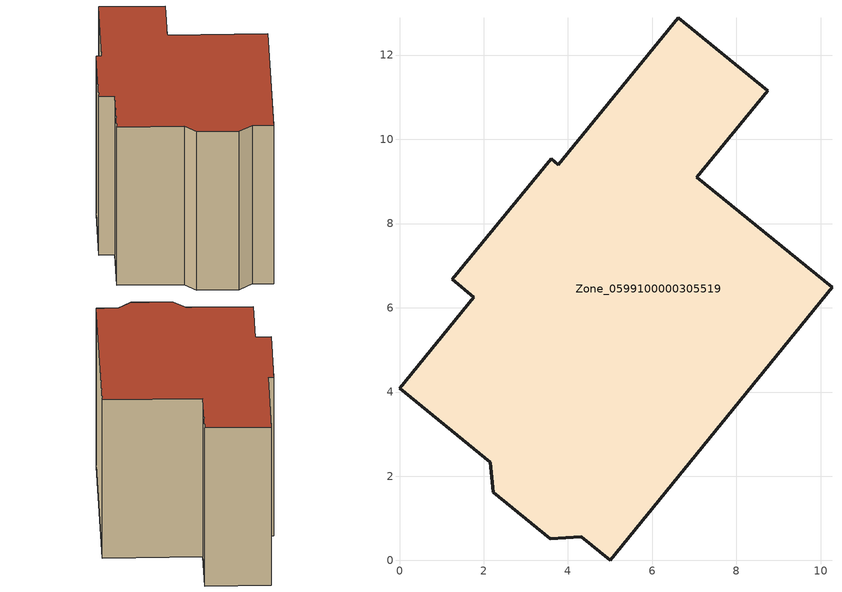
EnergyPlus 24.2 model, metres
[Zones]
Zone_0599100000305519
 floor ground (C_G): 1.76,6.25 1.25,6.67 3.6,9.54 3.77,9.4 6.62,12.89 8.74,11.15 7.06,9.1 10.27,6.48 5,0 4.31,0.56 3.58,0.51 2.23,1.62 2.15,2.33 0,4.09 z0
 wall outside (C_F): 2.15,2.33 2.23,1.62 3.58,0.51 4.31,0.56 5,0 10.27,6.48 7.06,9.1 8.74,11.15 6.62,12.89 3.77,9.4 3.6,9.54 1.25,6.67 1.76,6.25 0,4.09 2.15,2.33 z0:7.29
 roof outside (C_R): 3.6,9.54 1.25,6.67 1.76,6.25 0,4.09 2.15,2.33 2.23,1.62 3.58,0.51 4.31,0.56 5,0 10.27,6.48 7.06,9.1 8.74,11.15 6.62,12.89 3.77,9.4 z7.29
[BUILDING]
Pand.0599100000305519: North Axis=0; Terrain=City; Loads Convergence Tolerance Value=0.04; Temperature Convergence Tolerance Value=0.4; Solar Distribution=FullExterior; Maximum Number of Warmup Days=25; Minimum Number of Warmup Days=1
[Site:Location]
Rotterdam.The.Hague.AP_ZH_NLD Design_Conditions: Latitude=51.96; Longitude=4.45; Time Zone=1; Elevation=-4.5
[SITE:GROUNDTEMPERATURE:BUILDINGSURFACE]
18, 18, 18, 18, 18, 18, 18, 18, 18, 18, 18, 18
[MATERIAL] Thermal Absorptance=0.9; Solar Absorptance=0.7; Visible Absorptance=0.7
Name | Roughness | Thickness | Conductivity | Density | Specific Heat
G.TC.1946 | MediumSmooth | 0.15 | 1 | 540 | 1210
F.TC.1946 | Rough | 0.3 | 0.857143 | 1920 | 840
R.TC.1946 | MediumRough | 0.2 | 0.909091 | 1500 | 1000
[CONSTRUCTION]
C_G: G.TC.1946
C_F: F.TC.1946
C_R: R.TC.1946
[ZONE]
Zone_0599100000305519: Type=1; Multiplier=1; Ceiling Height=Autocalculate; Volume=Autocalculate; Floor Area=autocalculate; Part of Total Floor Area=Yes
[ZONEINFILTRATION:DESIGNFLOWRATE]
Infil_Zone_0599100000305519: Zone or ZoneList or Space or SpaceList=Zone_0599100000305519; Schedule=AlwaysOn; Design Flow Rate Calculation Method=Flow/Area; Flow Rate per Floor Area=0.003; Constant Term Coefficient=1; Temperature Term Coefficient=0; Velocity Term Coefficient=0; Velocity Squared Term Coefficient=0
[HVACTEMPLATE:ZONE:IDEALLOADSAIRSYSTEM]
Zone_0599100000305519: Maximum Heating Supply Air Temperature=50; Minimum Cooling Supply Air Temperature=13; Maximum Heating Supply Air Humidity Ratio=0.0156; Minimum Cooling Supply Air Humidity Ratio=0.0077; Heating Limit=NoLimit; Cooling Limit=NoLimit; Dehumidification Control Type=ConstantSensibleHeatRatio; Cooling Sensible Heat Ratio=0.7; Dehumidification Setpoint=60; Humidification Control Type=None; Humidification Setpoint=30; Outdoor Air Method=None; Outdoor Air Flow Rate per Person=0.00944; Outdoor Air Flow Rate per Zone Floor Area=0; Outdoor Air Flow Rate per Zone=0; Demand Controlled Ventilation Type=None; Outdoor Air Economizer Type=NoEconomizer; Heat Recovery Type=None; Sensible Heat Recovery Effectiveness=0.7; Latent Heat Recovery Effectiveness=0.65
[ZONECONTROL:THERMOSTAT]
ThermostatControl_Zone_0599100000305519: Zone or ZoneList=Zone_0599100000305519; Control Type Schedule=DualSetpointControlType; Control 1=Thermostat_Zone_0599100000305519; Temperature Difference Between Cutout And Setpoint=0
[THERMOSTATSETPOINT:DUALSETPOINT]
Thermostat_Zone_0599100000305519: Heating Setpoint Temperature Schedule=HeatingSetpoint_Zone_0599100000305519; Cooling Setpoint Temperature Schedule=CoolingSetpoint_Zone_0599100000305519
[SCHEDULE:COMPACT]
HeatingSetpoint_Zone_0599100000305519: Through: 12/31, For: AllDays, Until: 24:00, 21
CoolingSetpoint_Zone_0599100000305519: Through: 12/31, For: AllDays, Until: 24:00, 24
DualSetpointControlType: Through: 12/31, For: AllDays, Until: 24:00, 4
AlwaysOn: Through: 12/31, For: AllDays, Until: 24:00, 1
